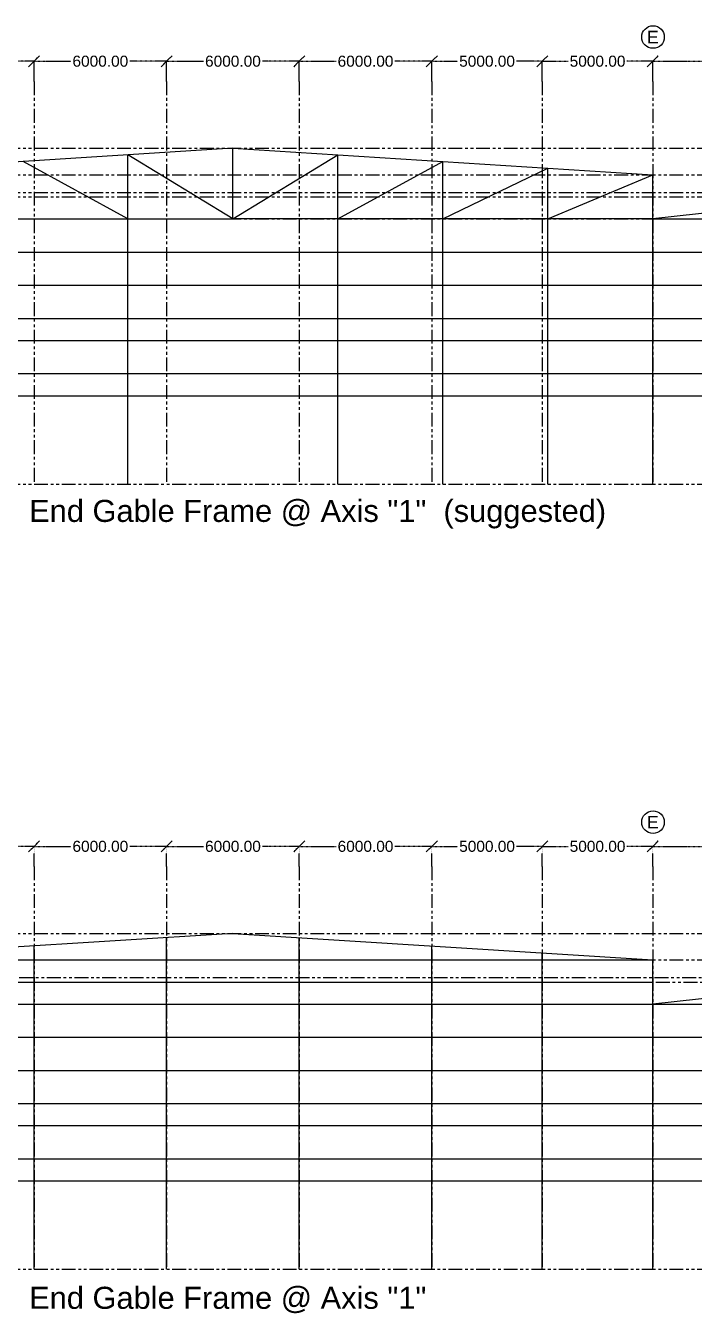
# Model space of a CAD drawing. Header units: inches. Extents: x 8519 to 881470, y -4476 to 84370.
# Drawn here: x 421648 to 451898, y -1991 to 56301 of the extents above; entities that cross this region are included whole.
import ezdxf

# ---------------------------------------------------------------- set-up
doc = ezdxf.new("R2010")
doc.units = ezdxf.units.IN
doc.header["$MEASUREMENT"] = 0
doc.header["$PDMODE"] = 34
doc.linetypes.add('ACAD_ISO03W100', pattern=[30, 12, -18])
doc.linetypes.add('PHANTOM2', pattern=[1.25, 0.625, -0.125, 0.125, -0.125, 0.125, -0.125])
for name, color, linetype in [('axis', 8, 'PHANTOM2'), ('dimensions', 1, 'PHANTOM2'), ('initial layout', 7, 'Continuous'), ('text', 3, 'Continuous')]:
    doc.layers.add(name, color=color, linetype=linetype)
doc.styles.get("Standard").update_dxf_attribs({"font": 'arial.ttf'})
doc.dimstyles.new('Dim_1', dxfattribs={"dimtxt": 500, "dimasz": 500, "dimexe": 0.0625, "dimexo": 0.0625, "dimgap": 100, "dimtad": 0, "dimtih": 1, "dimtoh": 1, "dimzin": 0, "dimdsep": 46, "dimtxsty": 'Standard', "dimblk": 'OBLIQUE', "dimcen": 0.09, "dimclrd": 256, "dimclre": 256, "dimclrt": 256, "dimadec": 0, "dimazin": 0, "dimtfac": 1, "dimtofl": 0, "dimtmove": 0, "dimatfit": 3, "dimfxl": 1, "dimtfillclr": 256, "dimtolj": 1, "dimtzin": 0, "dimlwe": -1, "dimarcsym": 0})

# ---------------------------------------------------------------- blocks, each defined once
blk = doc.blocks.new('_Oblique')
at = {"color": 0, "linetype": 'ByBlock', "lineweight": -2}
blk.add_line((-0.5, -0.5), (0.5, 0.5), dxfattribs=at)
blk = doc.blocks.new('*D157')
at = {"layer": 'Defpoints', "color": 0, "transparency": 16777216}
for p in [(417023, 19146), (417023, 18235), (422023, 18235)]:
    blk.add_point(p, dxfattribs=at)
at = {"layer": 'dimensions', "linetype": 'ACAD_ISO03W100', "transparency": 16777216}
for p, q in [((417023, 18235), (417023, 19146)), ((422023, 18235), (422023, 19146))]:
    blk.add_line(p, q, dxfattribs=at)
at = {"layer": 'dimensions', "lineweight": -2, "transparency": 16777216}
for p, q in [((417023, 19146), (418192, 19146)), ((422023, 19146), (420854, 19146))]:
    blk.add_line(p, q, dxfattribs=at)
at = {"layer": 'dimensions', "lineweight": -2, "transparency": 16777216, "xscale": 500, "yscale": 500, "zscale": 500, "rotation": 180}
blk.add_blockref('_Oblique', (417023, 19146), dxfattribs=at)
at = {"layer": 'dimensions', "lineweight": -2, "transparency": 16777216, "xscale": 500, "yscale": 500, "zscale": 500}
blk.add_blockref('_Oblique', (422023, 19146), dxfattribs=at)
at = {"layer": 'dimensions', "transparency": 16777216, "insert": (419523, 19146), "char_height": 500, "attachment_point": 5}
blk.add_mtext('\\A1;5000.00', dxfattribs=at)
blk = doc.blocks.new('*D158')
at = {"layer": 'Defpoints', "color": 0, "transparency": 16777216}
for p in [(422023, 19146), (422023, 18235), (428023, 18235)]:
    blk.add_point(p, dxfattribs=at)
at = {"layer": 'dimensions', "linetype": 'ACAD_ISO03W100', "transparency": 16777216}
for p, q in [((422023, 18235), (422023, 19146)), ((428023, 18235), (428023, 19146))]:
    blk.add_line(p, q, dxfattribs=at)
at = {"layer": 'dimensions', "lineweight": -2, "transparency": 16777216}
for p, q in [((422023, 19146), (423690, 19146)), ((428023, 19146), (426356, 19146))]:
    blk.add_line(p, q, dxfattribs=at)
at = {"layer": 'dimensions', "lineweight": -2, "transparency": 16777216, "xscale": 500, "yscale": 500, "zscale": 500, "rotation": 180}
blk.add_blockref('_Oblique', (422023, 19146), dxfattribs=at)
at = {"layer": 'dimensions', "lineweight": -2, "transparency": 16777216, "xscale": 500, "yscale": 500, "zscale": 500}
blk.add_blockref('_Oblique', (428023, 19146), dxfattribs=at)
at = {"layer": 'dimensions', "transparency": 16777216, "insert": (425023, 19146), "char_height": 500, "attachment_point": 5}
blk.add_mtext('\\A1;6000.00', dxfattribs=at)
blk = doc.blocks.new('*D159')
at = {"layer": 'Defpoints', "color": 0, "transparency": 16777216}
for p in [(428023, 19146), (428023, 18235), (434023, 18235)]:
    blk.add_point(p, dxfattribs=at)
at = {"layer": 'dimensions', "linetype": 'ACAD_ISO03W100', "transparency": 16777216}
for p, q in [((428023, 18235), (428023, 19146)), ((434023, 18235), (434023, 19146))]:
    blk.add_line(p, q, dxfattribs=at)
at = {"layer": 'dimensions', "lineweight": -2, "transparency": 16777216}
for p, q in [((428023, 19146), (429690, 19146)), ((434023, 19146), (432356, 19146))]:
    blk.add_line(p, q, dxfattribs=at)
at = {"layer": 'dimensions', "lineweight": -2, "transparency": 16777216, "xscale": 500, "yscale": 500, "zscale": 500, "rotation": 180}
blk.add_blockref('_Oblique', (428023, 19146), dxfattribs=at)
at = {"layer": 'dimensions', "lineweight": -2, "transparency": 16777216, "xscale": 500, "yscale": 500, "zscale": 500}
blk.add_blockref('_Oblique', (434023, 19146), dxfattribs=at)
at = {"layer": 'dimensions', "transparency": 16777216, "insert": (431023, 19146), "char_height": 500, "attachment_point": 5}
blk.add_mtext('\\A1;6000.00', dxfattribs=at)
blk = doc.blocks.new('*D160')
at = {"layer": 'Defpoints', "color": 0, "transparency": 16777216}
for p in [(434023, 19146), (434023, 18235), (440023, 18235)]:
    blk.add_point(p, dxfattribs=at)
at = {"layer": 'dimensions', "linetype": 'ACAD_ISO03W100', "transparency": 16777216}
for p, q in [((434023, 18235), (434023, 19146)), ((440023, 18235), (440023, 19146))]:
    blk.add_line(p, q, dxfattribs=at)
at = {"layer": 'dimensions', "lineweight": -2, "transparency": 16777216}
for p, q in [((434023, 19146), (435690, 19146)), ((440023, 19146), (438356, 19146))]:
    blk.add_line(p, q, dxfattribs=at)
at = {"layer": 'dimensions', "lineweight": -2, "transparency": 16777216, "xscale": 500, "yscale": 500, "zscale": 500, "rotation": 180}
blk.add_blockref('_Oblique', (434023, 19146), dxfattribs=at)
at = {"layer": 'dimensions', "lineweight": -2, "transparency": 16777216, "xscale": 500, "yscale": 500, "zscale": 500}
blk.add_blockref('_Oblique', (440023, 19146), dxfattribs=at)
at = {"layer": 'dimensions', "transparency": 16777216, "insert": (437023, 19146), "char_height": 500, "attachment_point": 5}
blk.add_mtext('\\A1;6000.00', dxfattribs=at)
blk = doc.blocks.new('*D161')
at = {"layer": 'Defpoints', "color": 0, "transparency": 16777216}
for p in [(440023, 19146), (440023, 18235), (445023, 18235)]:
    blk.add_point(p, dxfattribs=at)
at = {"layer": 'dimensions', "linetype": 'ACAD_ISO03W100', "transparency": 16777216}
for p, q in [((440023, 18235), (440023, 19146)), ((445023, 18235), (445023, 19146))]:
    blk.add_line(p, q, dxfattribs=at)
at = {"layer": 'dimensions', "lineweight": -2, "transparency": 16777216}
for p, q in [((440023, 19146), (441192, 19146)), ((445023, 19146), (443854, 19146))]:
    blk.add_line(p, q, dxfattribs=at)
at = {"layer": 'dimensions', "lineweight": -2, "transparency": 16777216, "xscale": 500, "yscale": 500, "zscale": 500, "rotation": 180}
blk.add_blockref('_Oblique', (440023, 19146), dxfattribs=at)
at = {"layer": 'dimensions', "lineweight": -2, "transparency": 16777216, "xscale": 500, "yscale": 500, "zscale": 500}
blk.add_blockref('_Oblique', (445023, 19146), dxfattribs=at)
at = {"layer": 'dimensions', "transparency": 16777216, "insert": (442523, 19146), "char_height": 500, "attachment_point": 5}
blk.add_mtext('\\A1;5000.00', dxfattribs=at)
blk = doc.blocks.new('*D162')
at = {"layer": 'Defpoints', "color": 0, "transparency": 16777216}
for p in [(445023, 19146), (445023, 18235), (450023, 18235)]:
    blk.add_point(p, dxfattribs=at)
at = {"layer": 'dimensions', "linetype": 'ACAD_ISO03W100', "transparency": 16777216}
for p, q in [((445023, 18235), (445023, 19146)), ((450023, 18235), (450023, 19146))]:
    blk.add_line(p, q, dxfattribs=at)
at = {"layer": 'dimensions', "lineweight": -2, "transparency": 16777216}
for p, q in [((445023, 19146), (446192, 19146)), ((450023, 19146), (448854, 19146))]:
    blk.add_line(p, q, dxfattribs=at)
at = {"layer": 'dimensions', "lineweight": -2, "transparency": 16777216, "xscale": 500, "yscale": 500, "zscale": 500, "rotation": 180}
blk.add_blockref('_Oblique', (445023, 19146), dxfattribs=at)
at = {"layer": 'dimensions', "lineweight": -2, "transparency": 16777216, "xscale": 500, "yscale": 500, "zscale": 500}
blk.add_blockref('_Oblique', (450023, 19146), dxfattribs=at)
at = {"layer": 'dimensions', "transparency": 16777216, "insert": (447523, 19146), "char_height": 500, "attachment_point": 5}
blk.add_mtext('\\A1;5000.00', dxfattribs=at)
blk = doc.blocks.new('*D163')
at = {"layer": 'Defpoints', "color": 0, "transparency": 16777216}
for p in [(450023, 19146), (450023, 18235), (457973, 18235)]:
    blk.add_point(p, dxfattribs=at)
at = {"layer": 'dimensions', "linetype": 'ACAD_ISO03W100', "transparency": 16777216}
for p, q in [((450023, 18235), (450023, 19146)), ((457973, 18235), (457973, 19146))]:
    blk.add_line(p, q, dxfattribs=at)
at = {"layer": 'dimensions', "lineweight": -2, "transparency": 16777216}
for p, q in [((450023, 19146), (452669, 19146)), ((457973, 19146), (455327, 19146))]:
    blk.add_line(p, q, dxfattribs=at)
at = {"layer": 'dimensions', "lineweight": -2, "transparency": 16777216, "xscale": 500, "yscale": 500, "zscale": 500, "rotation": 180}
blk.add_blockref('_Oblique', (450023, 19146), dxfattribs=at)
at = {"layer": 'dimensions', "lineweight": -2, "transparency": 16777216, "xscale": 500, "yscale": 500, "zscale": 500}
blk.add_blockref('_Oblique', (457973, 19146), dxfattribs=at)
at = {"layer": 'dimensions', "transparency": 16777216, "insert": (453998, 19146), "char_height": 500, "attachment_point": 5}
blk.add_mtext('\\A1;7950.00', dxfattribs=at)
blk = doc.blocks.new('*D170')
at = {"layer": 'Defpoints', "color": 0, "transparency": 16777216}
for p in [(422023, 54693), (417023, 53782), (422023, 53782)]:
    blk.add_point(p, dxfattribs=at)
at = {"layer": 'dimensions', "linetype": 'ACAD_ISO03W100', "transparency": 16777216}
for p, q in [((417023, 53783), (417023, 54693)), ((422023, 53783), (422023, 54693))]:
    blk.add_line(p, q, dxfattribs=at)
at = {"layer": 'dimensions', "lineweight": -2, "transparency": 16777216}
for p, q in [((417023, 54693), (418192, 54693)), ((422023, 54693), (420854, 54693))]:
    blk.add_line(p, q, dxfattribs=at)
at = {"layer": 'dimensions', "lineweight": -2, "transparency": 16777216, "xscale": 500, "yscale": 500, "zscale": 500, "rotation": 180}
blk.add_blockref('_Oblique', (417023, 54693), dxfattribs=at)
at = {"layer": 'dimensions', "lineweight": -2, "transparency": 16777216, "xscale": 500, "yscale": 500, "zscale": 500}
blk.add_blockref('_Oblique', (422023, 54693), dxfattribs=at)
at = {"layer": 'dimensions', "transparency": 16777216, "insert": (419523, 54693), "char_height": 500, "attachment_point": 5}
blk.add_mtext('\\A1;5000.00', dxfattribs=at)
blk = doc.blocks.new('*D171')
at = {"layer": 'Defpoints', "color": 0, "transparency": 16777216}
for p in [(428023, 54693), (422023, 53782), (428023, 53782)]:
    blk.add_point(p, dxfattribs=at)
at = {"layer": 'dimensions', "linetype": 'ACAD_ISO03W100', "transparency": 16777216}
for p, q in [((422023, 53783), (422023, 54693)), ((428023, 53783), (428023, 54693))]:
    blk.add_line(p, q, dxfattribs=at)
at = {"layer": 'dimensions', "lineweight": -2, "transparency": 16777216}
for p, q in [((422023, 54693), (423690, 54693)), ((428023, 54693), (426356, 54693))]:
    blk.add_line(p, q, dxfattribs=at)
at = {"layer": 'dimensions', "lineweight": -2, "transparency": 16777216, "xscale": 500, "yscale": 500, "zscale": 500, "rotation": 180}
blk.add_blockref('_Oblique', (422023, 54693), dxfattribs=at)
at = {"layer": 'dimensions', "lineweight": -2, "transparency": 16777216, "xscale": 500, "yscale": 500, "zscale": 500}
blk.add_blockref('_Oblique', (428023, 54693), dxfattribs=at)
at = {"layer": 'dimensions', "transparency": 16777216, "insert": (425023, 54693), "char_height": 500, "attachment_point": 5}
blk.add_mtext('\\A1;6000.00', dxfattribs=at)
blk = doc.blocks.new('*D172')
at = {"layer": 'Defpoints', "color": 0, "transparency": 16777216}
for p in [(434023, 54693), (428023, 53782), (434023, 53782)]:
    blk.add_point(p, dxfattribs=at)
at = {"layer": 'dimensions', "linetype": 'ACAD_ISO03W100', "transparency": 16777216}
for p, q in [((428023, 53783), (428023, 54693)), ((434023, 53783), (434023, 54693))]:
    blk.add_line(p, q, dxfattribs=at)
at = {"layer": 'dimensions', "lineweight": -2, "transparency": 16777216}
for p, q in [((428023, 54693), (429690, 54693)), ((434023, 54693), (432356, 54693))]:
    blk.add_line(p, q, dxfattribs=at)
at = {"layer": 'dimensions', "lineweight": -2, "transparency": 16777216, "xscale": 500, "yscale": 500, "zscale": 500, "rotation": 180}
blk.add_blockref('_Oblique', (428023, 54693), dxfattribs=at)
at = {"layer": 'dimensions', "lineweight": -2, "transparency": 16777216, "xscale": 500, "yscale": 500, "zscale": 500}
blk.add_blockref('_Oblique', (434023, 54693), dxfattribs=at)
at = {"layer": 'dimensions', "transparency": 16777216, "insert": (431023, 54693), "char_height": 500, "attachment_point": 5}
blk.add_mtext('\\A1;6000.00', dxfattribs=at)
blk = doc.blocks.new('*D173')
at = {"layer": 'Defpoints', "color": 0, "transparency": 16777216}
for p in [(440023, 54693), (434023, 53782), (440023, 53782)]:
    blk.add_point(p, dxfattribs=at)
at = {"layer": 'dimensions', "linetype": 'ACAD_ISO03W100', "transparency": 16777216}
for p, q in [((434023, 53783), (434023, 54693)), ((440023, 53783), (440023, 54693))]:
    blk.add_line(p, q, dxfattribs=at)
at = {"layer": 'dimensions', "lineweight": -2, "transparency": 16777216}
for p, q in [((434023, 54693), (435690, 54693)), ((440023, 54693), (438356, 54693))]:
    blk.add_line(p, q, dxfattribs=at)
at = {"layer": 'dimensions', "lineweight": -2, "transparency": 16777216, "xscale": 500, "yscale": 500, "zscale": 500, "rotation": 180}
blk.add_blockref('_Oblique', (434023, 54693), dxfattribs=at)
at = {"layer": 'dimensions', "lineweight": -2, "transparency": 16777216, "xscale": 500, "yscale": 500, "zscale": 500}
blk.add_blockref('_Oblique', (440023, 54693), dxfattribs=at)
at = {"layer": 'dimensions', "transparency": 16777216, "insert": (437023, 54693), "char_height": 500, "attachment_point": 5}
blk.add_mtext('\\A1;6000.00', dxfattribs=at)
blk = doc.blocks.new('*D174')
at = {"layer": 'Defpoints', "color": 0, "transparency": 16777216}
for p in [(445023, 54693), (440023, 53782), (445023, 53782)]:
    blk.add_point(p, dxfattribs=at)
at = {"layer": 'dimensions', "linetype": 'ACAD_ISO03W100', "transparency": 16777216}
for p, q in [((440023, 53783), (440023, 54693)), ((445023, 53783), (445023, 54693))]:
    blk.add_line(p, q, dxfattribs=at)
at = {"layer": 'dimensions', "lineweight": -2, "transparency": 16777216}
for p, q in [((440023, 54693), (441192, 54693)), ((445023, 54693), (443854, 54693))]:
    blk.add_line(p, q, dxfattribs=at)
at = {"layer": 'dimensions', "lineweight": -2, "transparency": 16777216, "xscale": 500, "yscale": 500, "zscale": 500, "rotation": 180}
blk.add_blockref('_Oblique', (440023, 54693), dxfattribs=at)
at = {"layer": 'dimensions', "lineweight": -2, "transparency": 16777216, "xscale": 500, "yscale": 500, "zscale": 500}
blk.add_blockref('_Oblique', (445023, 54693), dxfattribs=at)
at = {"layer": 'dimensions', "transparency": 16777216, "insert": (442523, 54693), "char_height": 500, "attachment_point": 5}
blk.add_mtext('\\A1;5000.00', dxfattribs=at)
blk = doc.blocks.new('*D175')
at = {"layer": 'Defpoints', "color": 0, "transparency": 16777216}
for p in [(450023, 54693), (445023, 53782), (450023, 53782)]:
    blk.add_point(p, dxfattribs=at)
at = {"layer": 'dimensions', "linetype": 'ACAD_ISO03W100', "transparency": 16777216}
for p, q in [((445023, 53783), (445023, 54693)), ((450023, 53783), (450023, 54693))]:
    blk.add_line(p, q, dxfattribs=at)
at = {"layer": 'dimensions', "lineweight": -2, "transparency": 16777216}
for p, q in [((445023, 54693), (446192, 54693)), ((450023, 54693), (448854, 54693))]:
    blk.add_line(p, q, dxfattribs=at)
at = {"layer": 'dimensions', "lineweight": -2, "transparency": 16777216, "xscale": 500, "yscale": 500, "zscale": 500, "rotation": 180}
blk.add_blockref('_Oblique', (445023, 54693), dxfattribs=at)
at = {"layer": 'dimensions', "lineweight": -2, "transparency": 16777216, "xscale": 500, "yscale": 500, "zscale": 500}
blk.add_blockref('_Oblique', (450023, 54693), dxfattribs=at)
at = {"layer": 'dimensions', "transparency": 16777216, "insert": (447523, 54693), "char_height": 500, "attachment_point": 5}
blk.add_mtext('\\A1;5000.00', dxfattribs=at)
blk = doc.blocks.new('*D178')
at = {"layer": 'Defpoints', "color": 0, "transparency": 16777216}
for p in [(457973, 54693), (450023, 53782), (457973, 53782)]:
    blk.add_point(p, dxfattribs=at)
at = {"layer": 'dimensions', "linetype": 'ACAD_ISO03W100', "transparency": 16777216}
for p, q in [((450023, 53783), (450023, 54693)), ((457973, 53783), (457973, 54693))]:
    blk.add_line(p, q, dxfattribs=at)
at = {"layer": 'dimensions', "lineweight": -2, "transparency": 16777216}
for p, q in [((450023, 54693), (452669, 54693)), ((457973, 54693), (455327, 54693))]:
    blk.add_line(p, q, dxfattribs=at)
at = {"layer": 'dimensions', "lineweight": -2, "transparency": 16777216, "xscale": 500, "yscale": 500, "zscale": 500, "rotation": 180}
blk.add_blockref('_Oblique', (450023, 54693), dxfattribs=at)
at = {"layer": 'dimensions', "lineweight": -2, "transparency": 16777216, "xscale": 500, "yscale": 500, "zscale": 500}
blk.add_blockref('_Oblique', (457973, 54693), dxfattribs=at)
at = {"layer": 'dimensions', "transparency": 16777216, "insert": (453998, 54693), "char_height": 500, "attachment_point": 5}
blk.add_mtext('\\A1;7950.00', dxfattribs=at)

msp = doc.modelspace()

# ---------------------------------------------------------------- linework, layer by layer
at = {"layer": 'axis', "ltscale": 1000}
for p, q in [((422023.077, 53782.443), (422023.077, 35552.621)), ((428023.077, 53782.443), (428023.077, 35552.621)), ((434023.077, 53782.443), (434023.077, 35552.621)), ((440023.077, 53782.443), (440023.077, 35552.621)), ((445023.077, 53782.443), (445023.077, 35552.621)), ((450023.077, 53782.443), (450023.077, 35552.621)), ((387027.327, 50752.621), (475763.541, 50752.621)), ((387027.327, 49552.621), (475763.541, 49552.621)), ((387027.327, 48752.621), (475763.541, 48752.621)), ((387027.327, 48552.621), (475763.541, 48552.621)), ((387027.327, 47552.621), (475763.541, 47552.621)), ((387027.327, 46052.621), (475763.541, 46052.621)), ((387027.327, 44552.621), (475763.541, 44552.621)), ((387027.327, 43052.621), (475763.541, 43052.621)), ((387027.327, 42052.621), (475763.541, 42052.621)), ((387027.327, 40552.621), (475763.541, 40552.621)), ((387027.327, 39552.621), (475763.541, 39552.621)), ((387027.327, 35552.621), (475763.541, 35552.621)), ((422023.077, 18235.131), (422023.077, 5.309)), ((428023.077, 18235.131), (428023.077, 5.309)), ((434023.077, 18235.131), (434023.077, 5.309)), ((440023.077, 18235.131), (440023.077, 5.309)), ((445023.077, 18235.131), (445023.077, 5.309)), ((450023.077, 18235.131), (450023.077, 5.309)), ((387027.327, 15205.309), (475763.541, 15205.309)), ((387027.327, 14005.309), (475763.541, 14005.309)), ((383913.686, 13005.309), (475763.541, 13005.309)), ((385106.56, 13205.309), (475763.541, 13205.309)), ((387027.327, 12005.309), (475763.541, 12005.309)), ((387027.327, 10505.309), (475763.541, 10505.309)), ((387027.327, 9005.309), (475763.541, 9005.309)), ((387027.327, 7505.309), (475763.541, 7505.309)), ((387027.327, 6505.309), (475763.541, 6505.309)), ((387027.327, 5005.309), (475763.541, 5005.309)), ((387027.327, 4005.309), (475763.541, 4005.309)), ((387027.327, 5.309), (475763.541, 5.309))]:
    msp.add_line(p, q, dxfattribs=at)
at = {"layer": 'initial layout'}
for p, q in [((431023.077, 50752.621), (412023.077, 49552.621)), ((431023.077, 47552.621), (431023.077, 50752.621)), ((431023.077, 50752.621), (450023.077, 49552.621)), ((426273.077, 47552.621), (421523.077, 50152.621)), ((426273.077, 47552.621), (426273.077, 50452.621)), ((431023.077, 47552.621), (426273.077, 50452.621)), ((431023.077, 47552.621), (435773.077, 50452.621)), ((435773.077, 47552.621), (435773.077, 50452.621)), ((435773.077, 47552.621), (440523.077, 50152.621)), ((440523.077, 47552.621), (440523.077, 50152.621)), ((440523.077, 47552.621), (445273.077, 49852.621)), ((445273.077, 47552.621), (445273.077, 49852.621)), ((445273.077, 47552.621), (450023.077, 49552.621)), ((450023.077, 47552.621), (450023.077, 49552.621)), ((460973.077, 48752.621), (450023.077, 47552.621)), ((412023.077, 47552.621), (431023.077, 47552.621)), ((426273.077, 35552.621), (426273.077, 47552.621)), ((450023.077, 47552.621), (431023.077, 47552.621)), ((435773.077, 35552.621), (435773.077, 47552.621)), ((440523.077, 35552.621), (440523.077, 47552.621)), ((445273.077, 35552.621), (445273.077, 47552.621)), ((450023.077, 35552.621), (450023.077, 47552.621)), ((450023.077, 47552.621), (471923.077, 47552.621)), ((412023.077, 46052.621), (450023.077, 46052.621)), ((450023.077, 46052.621), (471923.077, 46052.621)), ((412023.077, 44552.621), (450023.077, 44552.621)), ((450023.077, 44552.621), (471923.077, 44552.621)), ((412023.077, 43052.621), (450023.077, 43052.621)), ((450023.077, 43052.621), (471923.077, 43052.621)), ((412023.077, 42052.621), (450023.077, 42052.621)), ((450023.077, 42052.621), (471923.077, 42052.621)), ((412023.077, 40552.621), (450023.077, 40552.621)), ((450023.077, 40552.621), (471923.077, 40552.621)), ((412023.077, 39552.621), (450023.077, 39552.621)), ((450023.077, 39552.621), (471923.077, 39552.621)), ((431023.077, 15205.309), (412023.077, 14005.309)), ((431023.077, 15205.309), (450023.077, 14005.309)), ((422023.077, 5.309), (422023.077, 14636.888)), ((428023.077, 5.309), (428023.077, 15015.835)), ((434023.077, 5.309), (434023.077, 15015.835)), ((440023.077, 5.309), (440023.077, 14636.888)), ((412023.077, 14005.309), (450023.077, 14005.309)), ((445023.077, 5.309), (445023.077, 14321.098)), ((450023.077, 12005.309), (450023.077, 14005.309)), ((412023.077, 13005.309), (450023.077, 13005.309)), ((460973.077, 13205.309), (450023.077, 12005.309)), ((412023.077, 12005.309), (450023.077, 12005.309)), ((450023.077, 5.309), (450023.077, 12005.309)), ((450023.077, 12005.309), (471923.077, 12005.309)), ((412023.077, 10505.309), (450023.077, 10505.309)), ((450023.077, 10505.309), (471923.077, 10505.309)), ((412023.077, 9005.309), (450023.077, 9005.309)), ((450023.077, 9005.309), (471923.077, 9005.309)), ((412023.077, 7505.309), (450023.077, 7505.309)), ((450023.077, 7505.309), (471923.077, 7505.309)), ((412023.077, 6505.309), (450023.077, 6505.309)), ((450023.077, 6505.309), (471923.077, 6505.309)), ((412023.077, 5005.309), (450023.077, 5005.309)), ((450023.077, 5005.309), (471923.077, 5005.309)), ((412023.077, 4005.309), (450023.077, 4005.309)), ((450023.077, 4005.309), (471923.077, 4005.309))]:
    msp.add_line(p, q, dxfattribs=at)
at = {"layer": 'text'}
for centre in [(450033.094, 55789.815), (450033.094, 20242.502)]:
    msp.add_circle(centre, 510.993, dxfattribs=at)

# ---------------------------------------------------------------- texts
for s, height, p in [('E', 564.824, (449759.929, 55507.403)), ('End Gable Frame @ Axis "1"  (suggested)', 997.80206, (421800.67, 33836.88)), ('E', 564.824, (449759.929, 19960.09)), ('End Gable Frame @ Axis "1"', 997.80206, (421800.67, -1790.343))]:
    msp.add_text(s, height=height, dxfattribs=at).set_placement(p)

# ---------------------------------------------------------------- dimensions: what is measured, and where the dimension line sits
at = {"layer": 'dimensions'}
for base, p1, p2, picture, middle in [((422023.077, 54693.353), (417023.077, 53782.443), (422023.077, 53782.443), '*D170', (419523.077, 54693.353)), ((428023.077, 54693.353), (422023.077, 53782.443), (428023.077, 53782.443), '*D171', (425023.077, 54693.353)), ((434023.077, 54693.353), (428023.077, 53782.443), (434023.077, 53782.443), '*D172', (431023.077, 54693.353)), ((440023.077, 54693.353), (434023.077, 53782.443), (440023.077, 53782.443), '*D173', (437023.077, 54693.353)), ((445023.077, 54693.353), (440023.077, 53782.443), (445023.077, 53782.443), '*D174', (442523.077, 54693.353)), ((450023.077, 54693.353), (445023.077, 53782.443), (450023.077, 53782.443), '*D175', (447523.077, 54693.353)), ((457973.077, 54693.353), (450023.077, 53782.443), (457973.077, 53782.443), '*D178', (453998.077, 54693.353)), ((417023.077, 19146.041), (422023.077, 18235.131), (417023.077, 18235.131), '*D157', (419523.077, 19146.041)), ((422023.077, 19146.041), (428023.077, 18235.131), (422023.077, 18235.131), '*D158', (425023.077, 19146.041)), ((428023.077, 19146.041), (434023.077, 18235.131), (428023.077, 18235.131), '*D159', (431023.077, 19146.041)), ((434023.077, 19146.041), (440023.077, 18235.131), (434023.077, 18235.131), '*D160', (437023.077, 19146.041)), ((440023.077, 19146.041), (445023.077, 18235.131), (440023.077, 18235.131), '*D161', (442523.077, 19146.041)), ((445023.077, 19146.041), (450023.077, 18235.131), (445023.077, 18235.131), '*D162', (447523.077, 19146.041)), ((450023.077, 19146.041), (457973.077, 18235.131), (450023.077, 18235.131), '*D163', (453998.077, 19146.041))]:
    dim = msp.add_linear_dim(base=base, p1=p1, p2=p2, dimstyle='Dim_1', dxfattribs=at)
    dim.commit()
    dim.dimension.update_dxf_attribs({"geometry": picture, "text_midpoint": middle})

doc.saveas('drawing.dxf')
